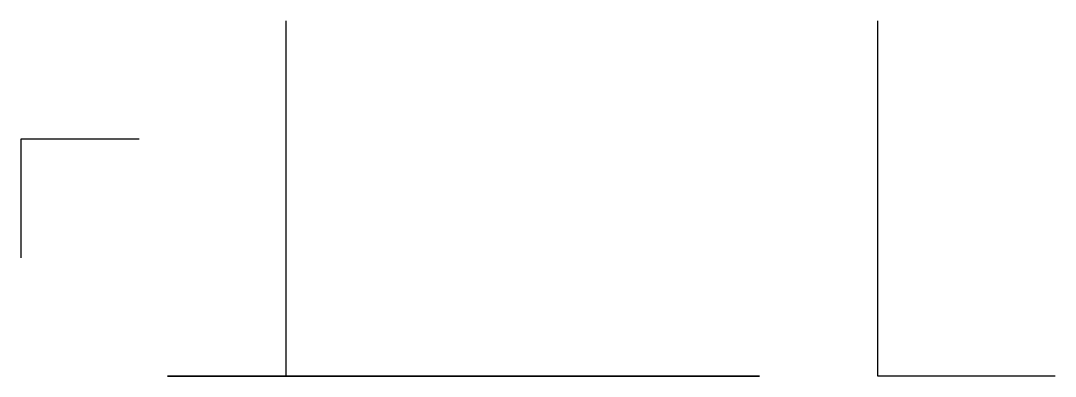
# Model space of a CAD drawing. Header units: millimetres. Extents: x 229.9 to 317.4, y 329.5 to 359.5.
import ezdxf

# ---------------------------------------------------------------- set-up
doc = ezdxf.new("R2010")
doc.units = ezdxf.units.MM
doc.layers.add('Midpoint', color=140, linetype='Continuous')

msp = doc.modelspace()

# ---------------------------------------------------------------- linework, layer by layer
at = {"extrusion": (0, -1, 0)}
msp.add_circle((267.353, 30, -329.513), 25, dxfattribs=at)
at = {"layer": 'Midpoint'}
for p, q in [((252.353, 359.513, 60), (252.353, 329.513, 60)), ((302.353, 329.513), (302.353, 359.513)), ((239.941, 349.512, 60), (229.941, 349.512, 60)), ((229.941, 349.512, 60), (229.941, 339.512, 60)), ((317.353, 329.513), (302.353, 329.513))]:
    msp.add_line(p, q, dxfattribs=at)

doc.saveas('drawing.dxf')
